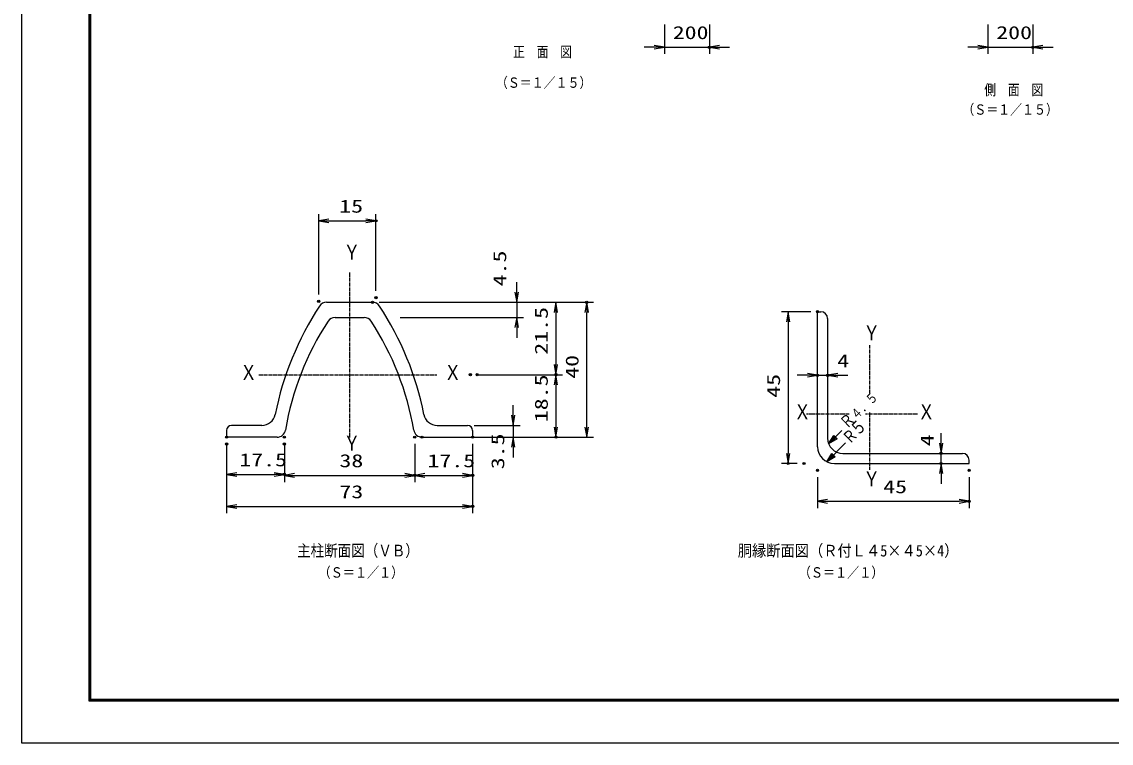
# Model space of a CAD drawing. Units: millimetres, scale not verified. Extents: x -4455 to 4455, y -3150 to 3150.
# Drawn here: x -4455 to 395, y -3150 to 59 of the extents above; entities that cross this region are included whole.
import ezdxf
from ezdxf.enums import TextEntityAlignment as Align

# ---------------------------------------------------------------- set-up
doc = ezdxf.new("R2010")
doc.units = ezdxf.units.MM
doc.header["$LTSCALE"] = 20
doc.header["$PDMODE"] = 32
doc.header["$PDSIZE"] = 10
doc.linetypes.add('USER1', pattern=[1.125, 0.75, -0.125, 0.125, -0.125])
for name, color, linetype, lineweight in [('0-0_1', 7, 'Continuous', 25), ('0-1_2', 7, 'Continuous', 25), ('0-2_0', 4, 'Continuous', 25), ('0-4_EXTCNT-LMEC0', 4, 'Continuous', 25), ('0-6_WAKU', 7, 'Continuous', 25)]:
    doc.layers.add(name, color=color, linetype=linetype, lineweight=lineweight)
doc.layers.add('0-5_DEFPOINTS', color=7, linetype='Continuous')
doc.styles.add('ＭＳ ゴシック', font='')
doc.styles.get('ＭＳ ゴシック').set_extended_font_data('MS Gothic')

# ---------------------------------------------------------------- blocks, each defined once
blk = doc.blocks.new('C5')
at = {"layer": '0-0_1', "color": 4}
blk.add_line((72303.9, 29353.6), (73481, 30519.9), dxfattribs=at)
blk.add_lwpolyline([(73048.4, 29795.7), (72303.9, 29353.6), (72752.8, 30094)], close=True, dxfattribs=at)
blk.add_lwpolyline([(72974.5, 29870.3), (72602.2, 29649.2), (72826.7, 30019.4)], dxfattribs=at)
blk = doc.blocks.new('DARROWS')
at = {"layer": '0-2_0', "color": 2}
blk.add_line((0, 0), (-19.982, 0), dxfattribs=at)
blk.add_lwpolyline([(-20, -3.333), (0, 0), (-20, 3.333)], dxfattribs=at)

msp = doc.modelspace()

# ---------------------------------------------------------------- linework, layer by layer
at = {"layer": '0-0_1', "color": 4, "linetype": 'USER1'}
for p, q in [((-2995.95, -1055.84), (-2995.95, -1792.96)), ((-681.91, -1379.25), (-681.91, -1592.96)), ((-3400.28, -1511.35), (-2607.87, -1511.35)), ((-772.25, -1686.42), (-961.44, -1686.42)), ((-468.28, -1686.42), (-699.8, -1686.42)), ((-681.91, -1679.75), (-681.91, -1934.5))]:
    msp.add_line(p, q, dxfattribs=at)
at = {"layer": '0-0_1'}
for p, q in [((-3097.95, -1188.85), (-2893.95, -1188.85)), ((-3060.45, -1256.35), (-2931.45, -1256.35)), ((-3385.95, -1736.35), (-3520.95, -1736.35)), ((-2605.95, -1736.35), (-2470.95, -1736.35)), ((-3543.45, -1758.85), (-3543.45, -1788.85)), ((-3318.45, -1788.85), (-3543.45, -1788.85)), ((-2673.45, -1788.85), (-2448.45, -1788.85)), ((-2448.45, -1758.85), (-2448.45, -1788.85))]:
    msp.add_line(p, q, dxfattribs=at)
at = {"layer": '0-0_1', "color": 4}
msp.add_line((-870.66, -1898.49), (-788.14, -1814.19), dxfattribs=at)
msp.add_lwpolyline([(-833.78, -1875.82), (-870.66, -1898.49), (-848.79, -1861.13)], close=True, dxfattribs=at)
msp.add_lwpolyline([(-837.53, -1872.15), (-855.97, -1883.48), (-845.03, -1864.8)], dxfattribs=at)
at = {"layer": '0-0_1'}
for centre, radius, start, end in [((-1995.6, -1952.45), 1357.5, 146.62769, 168.7681), ((-3097.95, -1226.35), 37.5, 90, 146.62769), ((-2893.95, -1226.35), 37.5, 33.37232, 90), ((-3996.3, -1952.45), 1357.5, 11.23189, 33.3723), ((-3060.45, -1293.85), 37.5, 90, 146.7012), ((-2931.45, -1293.85), 37.5, 33.2988, 90), ((-2038.66, -1965.01), 1260, 146.70108, 170.52185), ((-3953.24, -1965.01), 1260, 9.47813, 33.2989), ((-3385.95, -1676.35), 60, 269.99979, 348.7681), ((-2605.95, -1676.35), 60, 191.23181, 270), ((-3520.95, -1758.85), 22.5, 90, 180), ((-2470.95, -1758.85), 22.5, 0, 90), ((-3318.45, -1751.35), 37.5, 269.99982, 350.52157), ((-2673.45, -1751.35), 37.5, 189.47824, 270), ((-800.17, -1793.63), 67.5, 180.00046, 270), ((-837.67, -1831.13), 75, 180.00043, 270)]:
    msp.add_arc(centre, radius, start, end, dxfattribs=at)
at = {"layer": '0-1_2'}
for p, q in [((-912.67, -1831.13), (-912.67, -1231.13)), ((-912.67, -1231.13), (-897.67, -1231.13)), ((-867.67, -1261.13), (-867.67, -1793.63)), ((-800.17, -1861.13), (-267.67, -1861.13))]:
    msp.add_line(p, q, dxfattribs=at)
msp.add_lwpolyline([(-837.67, -1906.13), (-237.67, -1906.13), (-237.67, -1891.13)], dxfattribs=at)
for centre in [(-897.67, -1261.13), (-267.67, -1891.13)]:
    msp.add_arc(centre, 30, 0, 90, dxfattribs=at)
at = {"layer": '0-2_0', "color": 1}
for p, q in [((-1594.21, 46.03), (-1594.21, -84.64)), ((-1394.21, 46.03), (-1394.21, -84.64)), ((-154.01, 46.03), (-154.01, -84.64)), ((45.99, 46.03), (45.99, -84.64)), ((-3133.33, -1154.64), (-3133.33, -796.64)), ((-2878.33, -1138.64), (-2878.33, -796.64)), ((-2863.95, -1188.85), (-2047.33, -1188.85)), ((-2863.95, -1188.85), (-1910.33, -1188.85)), ((-2863.95, -1188.85), (-2221.95, -1188.85)), ((-2770.86, -1256.35), (-2221.95, -1256.35)), ((-942.67, -1231.13), (-1073.33, -1231.13)), ((-912.67, -1483.64), (-912.47, -1483.64)), ((-867.67, -1483.64), (-867.47, -1483.64)), ((-2427.87, -1511.35), (-2047.33, -1511.35)), ((-2397.87, -1511.35), (-2047.33, -1511.35)), ((-2440.95, -1736.35), (-2236.95, -1736.35)), ((-2643.45, -1788.85), (-1910.33, -1788.85)), ((-2418.45, -1788.85), (-2047.33, -1788.85)), ((-2418.45, -1788.85), (-2236.95, -1788.85)), ((-3543.45, -1818.85), (-3543.45, -2126.64)), ((-3286.29, -1818.85), (-3286.29, -1984.64)), ((-2705.61, -1818.85), (-2705.61, -1988.64)), ((-2705.61, -1818.85), (-2705.61, -1988.64)), ((-2448.45, -1818.85), (-2448.45, -2126.64)), ((-2448.45, -1818.85), (-2448.45, -1988.64)), ((-3543.45, -1848.85), (-3543.45, -1984.64)), ((-3286.29, -1848.85), (-3286.29, -1988.64)), ((-392.67, -1861.13), (-392.47, -1861.13)), ((-1002.67, -1906.13), (-1073.33, -1906.13)), ((-392.67, -1906.13), (-392.47, -1906.13)), ((-912.67, -1966.13), (-912.67, -2104.23)), ((-237.67, -1966.13), (-237.67, -2104.23))]:
    msp.add_line(p, q, dxfattribs=at)
at = {"layer": '0-2_0', "color": 2}
for p, q in [((-1639.21, -54.64), (-1684.21, -54.64)), ((-1594.21, -54.64), (-1394.21, -54.64)), ((-1349.21, -54.64), (-1304.21, -54.64)), ((-199.01, -54.64), (-244.01, -54.64)), ((-154.01, -54.64), (45.99, -54.64)), ((90.99, -54.64), (135.99, -54.64)), ((-3088.33, -826.64), (-2923.33, -826.64)), ((-2251.95, -1143.85), (-2251.95, -1098.85)), ((-2251.95, -1188.85), (-2251.95, -1256.35)), ((-2077.33, -1233.85), (-2077.33, -1466.35)), ((-1940.33, -1743.85), (-1940.33, -1233.85)), ((-2251.95, -1301.35), (-2251.95, -1346.35)), ((-1043.33, -1276.13), (-1043.33, -1861.13)), ((-957.67, -1513.64), (-1002.67, -1513.64)), ((-912.67, -1513.64), (-867.67, -1513.64)), ((-822.67, -1513.64), (-777.67, -1513.64)), ((-2077.33, -1556.35), (-2077.33, -1743.85)), ((-2266.95, -1691.35), (-2266.95, -1646.35)), ((-2266.95, -1736.35), (-2266.95, -1788.85)), ((-362.67, -1816.13), (-362.67, -1771.13)), ((-2266.95, -1833.85), (-2266.95, -1878.85)), ((-362.67, -1906.13), (-362.67, -1861.13)), ((-3498.45, -1954.64), (-3331.29, -1954.64)), ((-3241.29, -1958.64), (-2750.61, -1958.64)), ((-2660.61, -1958.64), (-2493.45, -1958.64)), ((-362.67, -1951.13), (-362.67, -1996.13)), ((-867.67, -2074.23), (-282.67, -2074.23)), ((-3498.45, -2096.64), (-2493.45, -2096.64))]:
    msp.add_line(p, q, dxfattribs=at)
at = {"layer": '0-5_DEFPOINTS'}
for p in [(-1394.21, -54.64), (45.99, -54.64), (-2878.33, -826.64), (-2878.33, -1168.64), (-3133.33, -1184.64), (-2893.95, -1188.85), (-1940.33, -1188.85), (-912.67, -1231.13), (-2457.87, -1511.35), (-2427.87, -1511.35), (-2077.33, -1511.35), (-912.67, -1513.64), (-867.67, -1513.64), (-3543.45, -1788.85), (-3286.29, -1788.85), (-2705.61, -1788.85), (-2673.45, -1788.85), (-2448.45, -1788.85), (-2448.45, -1788.85), (-2077.33, -1788.85), (-3543.45, -1818.85), (-3286.29, -1818.85), (-362.67, -1861.13), (-1043.33, -1906.13), (-972.67, -1906.13), (-912.67, -1936.13), (-362.67, -1906.13), (-237.67, -1936.13), (-3286.29, -1954.64), (-2705.61, -1958.64), (-2448.45, -1958.64), (-237.67, -2074.23), (-2448.45, -2096.64)]:
    msp.add_point(p, dxfattribs=at)
at = {"layer": '0-6_WAKU', "color": 3}
msp.add_lwpolyline([(-4455.12, 3150.04), (4454.88, 3150.04), (4454.88, -3149.96), (-4455.12, -3149.96)], close=True, dxfattribs=at)
at = {"layer": '0-6_WAKU'}
for points in [[(-4155.12, 2962.54), (4154.88, 2962.54), (4154.88, -2962.46), (-4155.12, -2962.46)], [(-4153.25, 2960.66), (4153, 2960.66), (4153, -2960.59), (-4153.25, -2960.59)], [(-4151.37, 2958.79), (4151.13, 2958.79), (4151.13, -2958.71), (-4151.37, -2958.71)], [(-4149.5, 2956.91), (4149.25, 2956.91), (4149.25, -2956.84), (-4149.5, -2956.84)], [(-4147.62, 2955.04), (4147.38, 2955.04), (4147.38, -2954.96), (-4147.62, -2954.96)]]:
    msp.add_lwpolyline(points, close=True, dxfattribs=at)

# ---------------------------------------------------------------- block references
at = {"layer": '0-2_0'}
for name, p, xscale, yscale in [('DARROWS', (-1594.21, -54.64), 2.25, 2.25), ('DARROWS', (-154.01, -54.64), 2.25, 2.25), ('DARROWS', (-2878.33, -826.64), 2.25, 2.25), ('DARROWS', (-912.67, -1513.64), 2.25, 2.25), ('C5', (-4478.33, -3285.64), 0.05, 0.05), ('DARROWS', (-3286.29, -1954.64), 2.25, 2.25), ('DARROWS', (-2705.61, -1958.64), 2.25, 2.25), ('DARROWS', (-2448.45, -1958.64), 2.25, 2.25), ('DARROWS', (-237.67, -2074.23), 2.25, 2.25), ('DARROWS', (-2448.45, -2096.64), 2.25, 2.25)]:
    msp.add_blockref(name, p, dxfattribs=dict(at, xscale=xscale, yscale=yscale))
at = {"layer": '0-2_0', "xscale": 2.25, "yscale": 2.25}
for p, rotation in [((-1394.21, -54.64), 180), ((45.99, -54.64), 180), ((-3133.33, -826.64), 180), ((-2251.95, -1188.85), 270), ((-2077.33, -1188.85), 90), ((-1940.33, -1188.85), 90), ((-2251.95, -1256.35), 90), ((-1043.33, -1231.13), 90), ((-2077.33, -1511.35), 270), ((-2077.33, -1511.35), 90), ((-867.67, -1513.64), 180), ((-2266.95, -1736.35), 270), ((-2077.33, -1788.85), 270), ((-1940.33, -1788.85), 270), ((-2266.95, -1788.85), 90), ((-362.67, -1861.13), 270), ((-1043.33, -1906.13), 270), ((-362.67, -1906.13), 90), ((-3543.45, -1954.64), 180), ((-3286.29, -1958.64), 180), ((-2705.61, -1958.64), 180), ((-912.67, -2074.23), 180), ((-3543.45, -2096.64), 180)]:
    msp.add_blockref('DARROWS', p, dxfattribs=dict(at, rotation=rotation))

# ---------------------------------------------------------------- texts
at = {"layer": '0-0_1', "color": 4, "style": 'ＭＳ ゴシック'}
for s, height, width, p in [('（Ｓ＝１／１５）', 45.89, 0.85, (-2344.7, -248.63)), ('（Ｓ＝１／１５）', 45.89, 0.85, (-267.94, -368.3)), ('Ｙ', 66.57, 0.85, (-3024.45, -1018.7)), ('Ｙ', 66.57, 0.85, (-710.41, -1377.67)), ('Ｘ', 66.57, 0.85, (-3483.99, -1554.16)), ('Ｘ', 66.57, 0.85, (-2575.03, -1554.16)), ('Ｘ', 66.57, 0.85, (-1018.48, -1729.23)), ('Ｘ', 66.57, 0.85, (-466.78, -1729.23)), ('Ｙ', 66.57, 0.85, (-3024.45, -1868.35)), ('Ｙ', 66.57, 0.85, (-710.41, -2027.31)), ('主柱断面図（ＶＢ）', 51.95, 0.85, (-3229.58, -2335.01)), ('胴縁断面図（Ｒ付Ｌ４5×４5×4）', 51.65, 0.9, (-1267.58, -2334.95)), ('（Ｓ＝１／１）', 46.48, 0.85, (-3133.93, -2427.61)), ('（Ｓ＝１／１）', 46.48, 0.85, (-996.27, -2427.61))]:
    msp.add_text(s, height=height, dxfattribs=dict(at, width=width)).set_placement(p, align=Align.BOTTOM_LEFT)
at = {"layer": '0-0_1', "color": 4, "style": 'ＭＳ ゴシック', "width": 0.8}
for s, height, p in [('４．５', 43.3, (-731.07, -1723.7)), ('Ｒ', 53.29, (-770.87, -1766.21)), ('５', 57.73, (-721.65, -1799.48)), ('Ｒ', 53.29, (-758.47, -1835.09))]:
    msp.add_text(s, height=height, rotation=45, dxfattribs=at).set_placement(p, align=Align.BOTTOM_LEFT)
at = {"layer": '0-2_0', "color": 3, "style": 'ＭＳ ゴシック', "width": 1.35}
for s, p in [('200', (-1557.21, -35.75)), ('200', (-117.01, -35.75)), ('15', (-3041.83, -807.75)), ('4', (-824.66, -1495.62)), ('17.5', (-3486.87, -1935.75)), ('38', (-3040.95, -1939.75)), ('17.5', (-2649.03, -1939.75)), ('45', (-620.17, -2055.33)), ('73', (-3040.95, -2077.75))]:
    msp.add_text(s, height=57.77, dxfattribs=at).set_placement(p, align=Align.BOTTOM_LEFT)
for s, p in [('4.5', (-2281.24, -1118.09)), ('21.5', (-2096.23, -1422.1)), ('40', (-1959.23, -1529.35)), ('18.5', (-2096.23, -1722.1)), ('45', (-1062.23, -1613.63)), ('3.5', (-2289.87, -1931.5)), ('4', (-378.97, -1829.39))]:
    msp.add_text(s, height=57.77, rotation=90, dxfattribs=at).set_placement(p, align=Align.BOTTOM_LEFT)
at = {"layer": '0-4_EXTCNT-LMEC0', "style": 'ＭＳ ゴシック', "width": 0.8}
for s, p in [('正\u3000面\u3000図', (-2268.12, -113.81)), ('側\u3000面\u3000図\u3000', (-170.39, -282.56))]:
    msp.add_text(s, height=48.11, dxfattribs=at).set_placement(p, align=Align.BOTTOM_LEFT)

doc.saveas('drawing.dxf')
